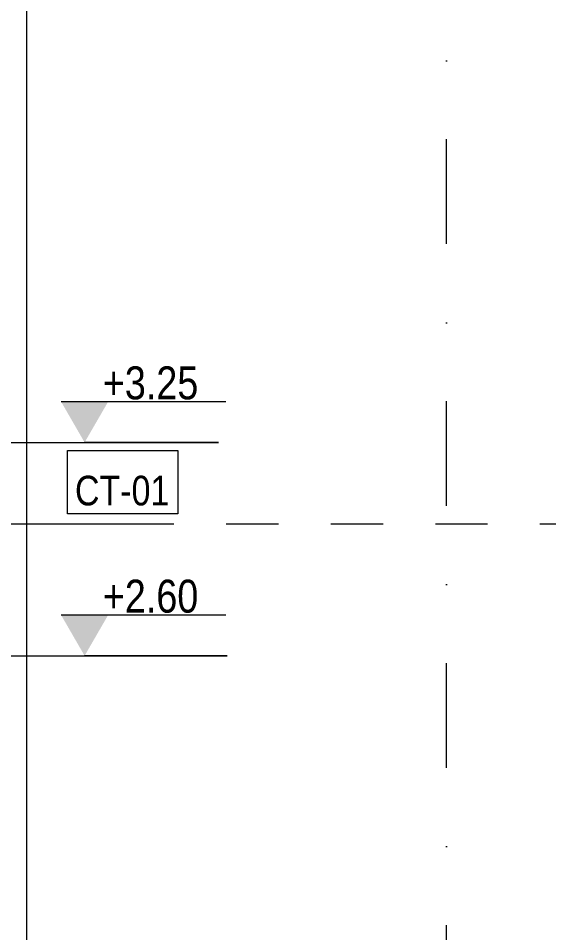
# Model space of a CAD drawing. Header units: centimetres. Extents: x -1339 to 248, y -200 to 805.
# Drawn here: x -174.1 to -13.1, y 176 to 453.4 of the extents above; entities that cross this region are included whole.
import ezdxf

# ---------------------------------------------------------------- set-up
doc = ezdxf.new("R2010")
doc.units = ezdxf.units.CM
doc.linetypes.add('Dash', pattern=[31.75, 15.875, -15.875])
doc.linetypes.add('Dash dot', pattern=[79.375, 31.75, -23.8125, 0, -23.8125])
for name, color, linetype, lineweight in [('A-ANNO-NOTE', 7, 'Continuous', 9), ('A-FLOR-LEVL', 7, 'Continuous', 9), ('A-WALL', 7, 'Continuous', 9), ('A-WALL-IDEN', 7, 'Continuous', 9), ('G-ANNO-DIMS', 7, 'Continuous', 9), ('S-GRID', 7, 'Continuous', 9)]:
    doc.layers.add(name, color=color, linetype=linetype, lineweight=lineweight)
doc.styles.add('Arial Narrow_1', font='ARIALN.TTF', dxfattribs={"height": 10})
doc.styles.add('Arial Narrow_2', font='ARIALN.TTF', dxfattribs={"height": 9})

# ---------------------------------------------------------------- blocks, each defined once
blk = doc.blocks.new('Spot Elevations - ELEVATION_PROJECT-150941-Б-Б')
at = {"layer": 'A-ANNO-NOTE'}
blk.add_hatch(color=256, dxfattribs=at).paths.add_polyline_path([(-428.74, 312.39), (-414.43, 312.39), (-421.59, 300)])
blk.add_line((-428.74, 312.39), (-378.74, 312.39), dxfattribs=at)

msp = doc.modelspace()

# ---------------------------------------------------------------- linework, layer by layer
at = {"layer": 'A-FLOR-LEVL', "linetype": 'Dash'}
msp.add_line((-1317.52, 300), (176.75, 300), dxfattribs=at)
at = {"layer": 'A-WALL'}
msp.add_line((-171.59, 730.58), (-171.59, 5), dxfattribs=at)
at = {"layer": 'A-WALL-IDEN'}
msp.add_line((-226.59, 300), (-142.39, 300), dxfattribs=at)
at = {"layer": 'A-WALL-IDEN', "flags": 128}
msp.add_lwpolyline([(-159.11, 322.27), (-125.66, 322.27), (-125.66, 303.07), (-159.11, 303.07)], close=True, dxfattribs=at)
at = {"layer": 'G-ANNO-DIMS'}
for p, q in [((-206.59, 324.74), (-113.37, 324.74)), ((-113.37, 324.74), (-153.96, 324.74)), ((-206.59, 260), (-110.7, 260)), ((-110.7, 260), (-153.96, 260))]:
    msp.add_line(p, q, dxfattribs=at)
at = {"layer": 'S-GRID', "color": 1, "linetype": 'Dash dot', "lineweight": 18, "true_color": 0xff0000}
msp.add_line((-44.09, -91.88), (-44.09, 649.77), dxfattribs=at)

# ---------------------------------------------------------------- block references
at = {"layer": 'G-ANNO-DIMS'}
for p in [(267.63, 24.74), (267.63, -40)]:
    msp.add_blockref('Spot Elevations - ELEVATION_PROJECT-150941-Б-Б', p, dxfattribs=at)

# ---------------------------------------------------------------- texts
at = {"layer": 'A-WALL-IDEN', "insert": (-142.56, 310.07), "char_height": 9, "width": 28.45, "attachment_point": 5, "line_spacing_factor": 0.949189, "style": 'Arial Narrow_2'}
msp.add_mtext('\\pt25.00002,50.00004,74.99997,99.99999,125.00001,150.00003,174.99996,199.99998,225,250.00002,275.00004,299.99997,324.99999,350.00001,375.00003,399.99996,424.99998,450,475.00002,500.00004,524.99997,549.99999,575.00001,600.00003,624.99996,649.99998,675,700.00002,725.00004,749.99997,774.99999,800.00001;СТ-01', dxfattribs=at)
at = {"layer": 'G-ANNO-DIMS', "char_height": 10, "width": 34.7536, "attachment_point": 1, "line_spacing_factor": 0.974696, "style": 'Arial Narrow_1'}
for s, insert in [('+3.25', (-148.44, 347.82)), ('+2.60', (-148.44, 283.09))]:
    msp.add_mtext(s, dxfattribs=dict(at, insert=insert))

doc.saveas('drawing.dxf')
